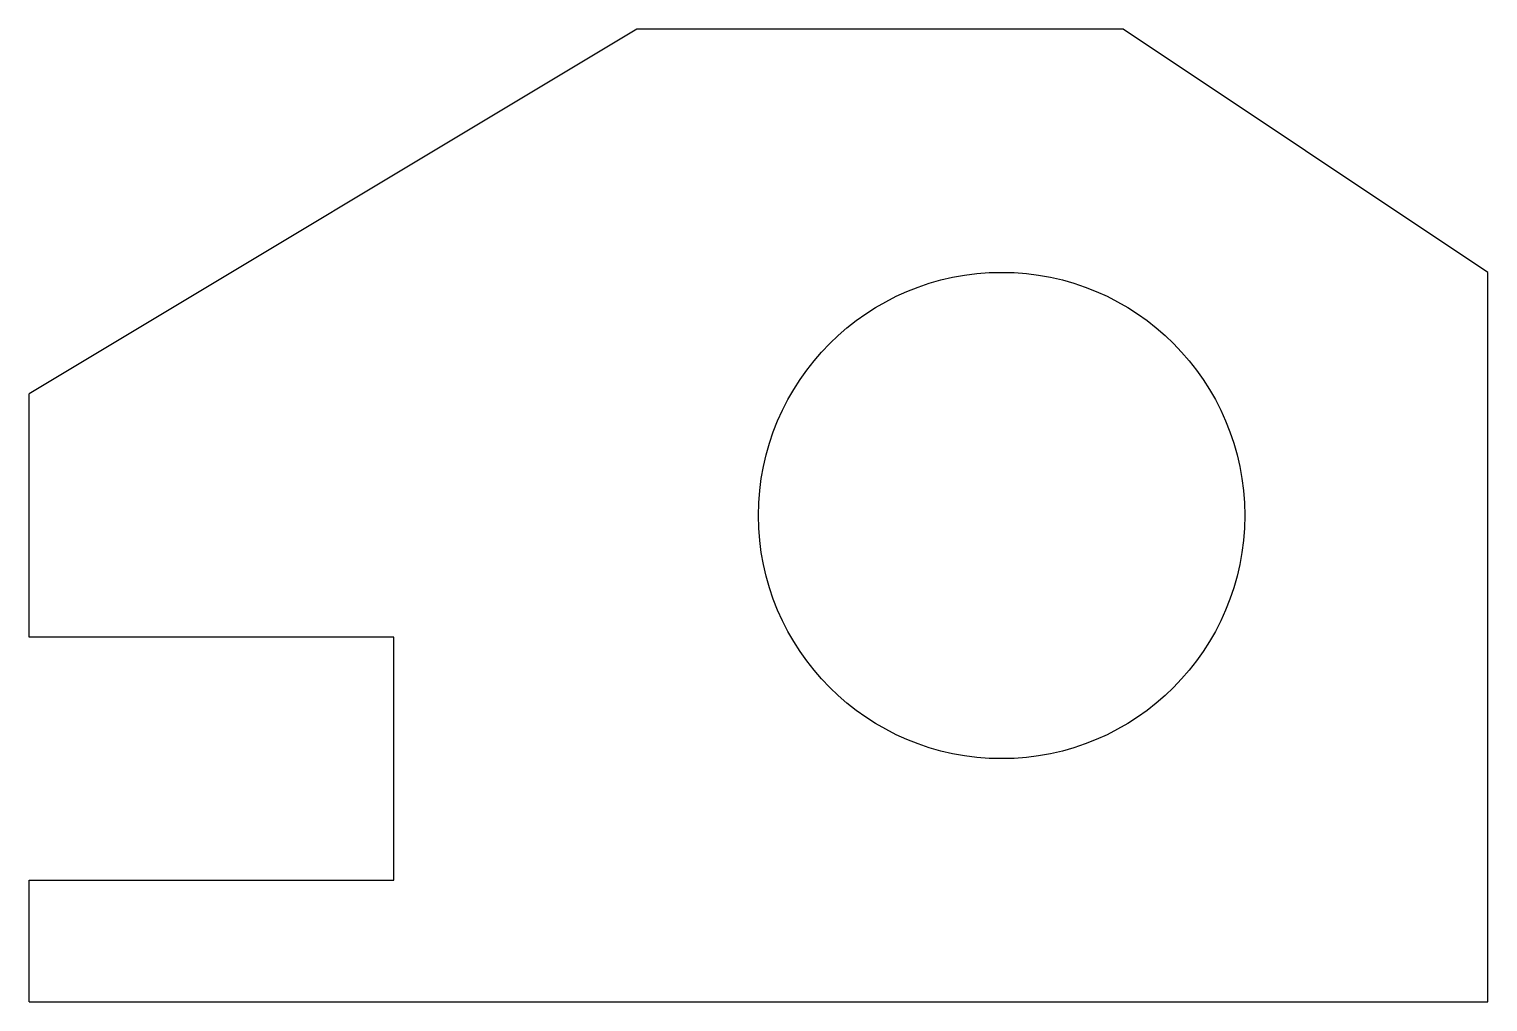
# Model space of a CAD drawing. Header units: metres. Extents: x 0 to 3, y 0 to 2.
import ezdxf

# ---------------------------------------------------------------- set-up
doc = ezdxf.new("R2010")
doc.units = ezdxf.units.M
doc.header["$MEASUREMENT"] = 0

msp = doc.modelspace()

# ---------------------------------------------------------------- linework, layer by layer
for p, q in [((1.25, 2), (0, 1.25)), ((2.25, 2), (1.25, 2)), ((3, 1.5), (2.25, 2)), ((3, 0), (3, 1.5)), ((0, 0.75), (0, 1.25)), ((0.75, 0.75), (0, 0.75)), ((0.75, 0.25), (0.75, 0.75)), ((0, 0), (0, 0.25)), ((0, 0.25), (0.75, 0.25)), ((0, 0), (3, 0))]:
    msp.add_line(p, q)
msp.add_circle((2, 1), 0.5)

doc.saveas('drawing.dxf')
